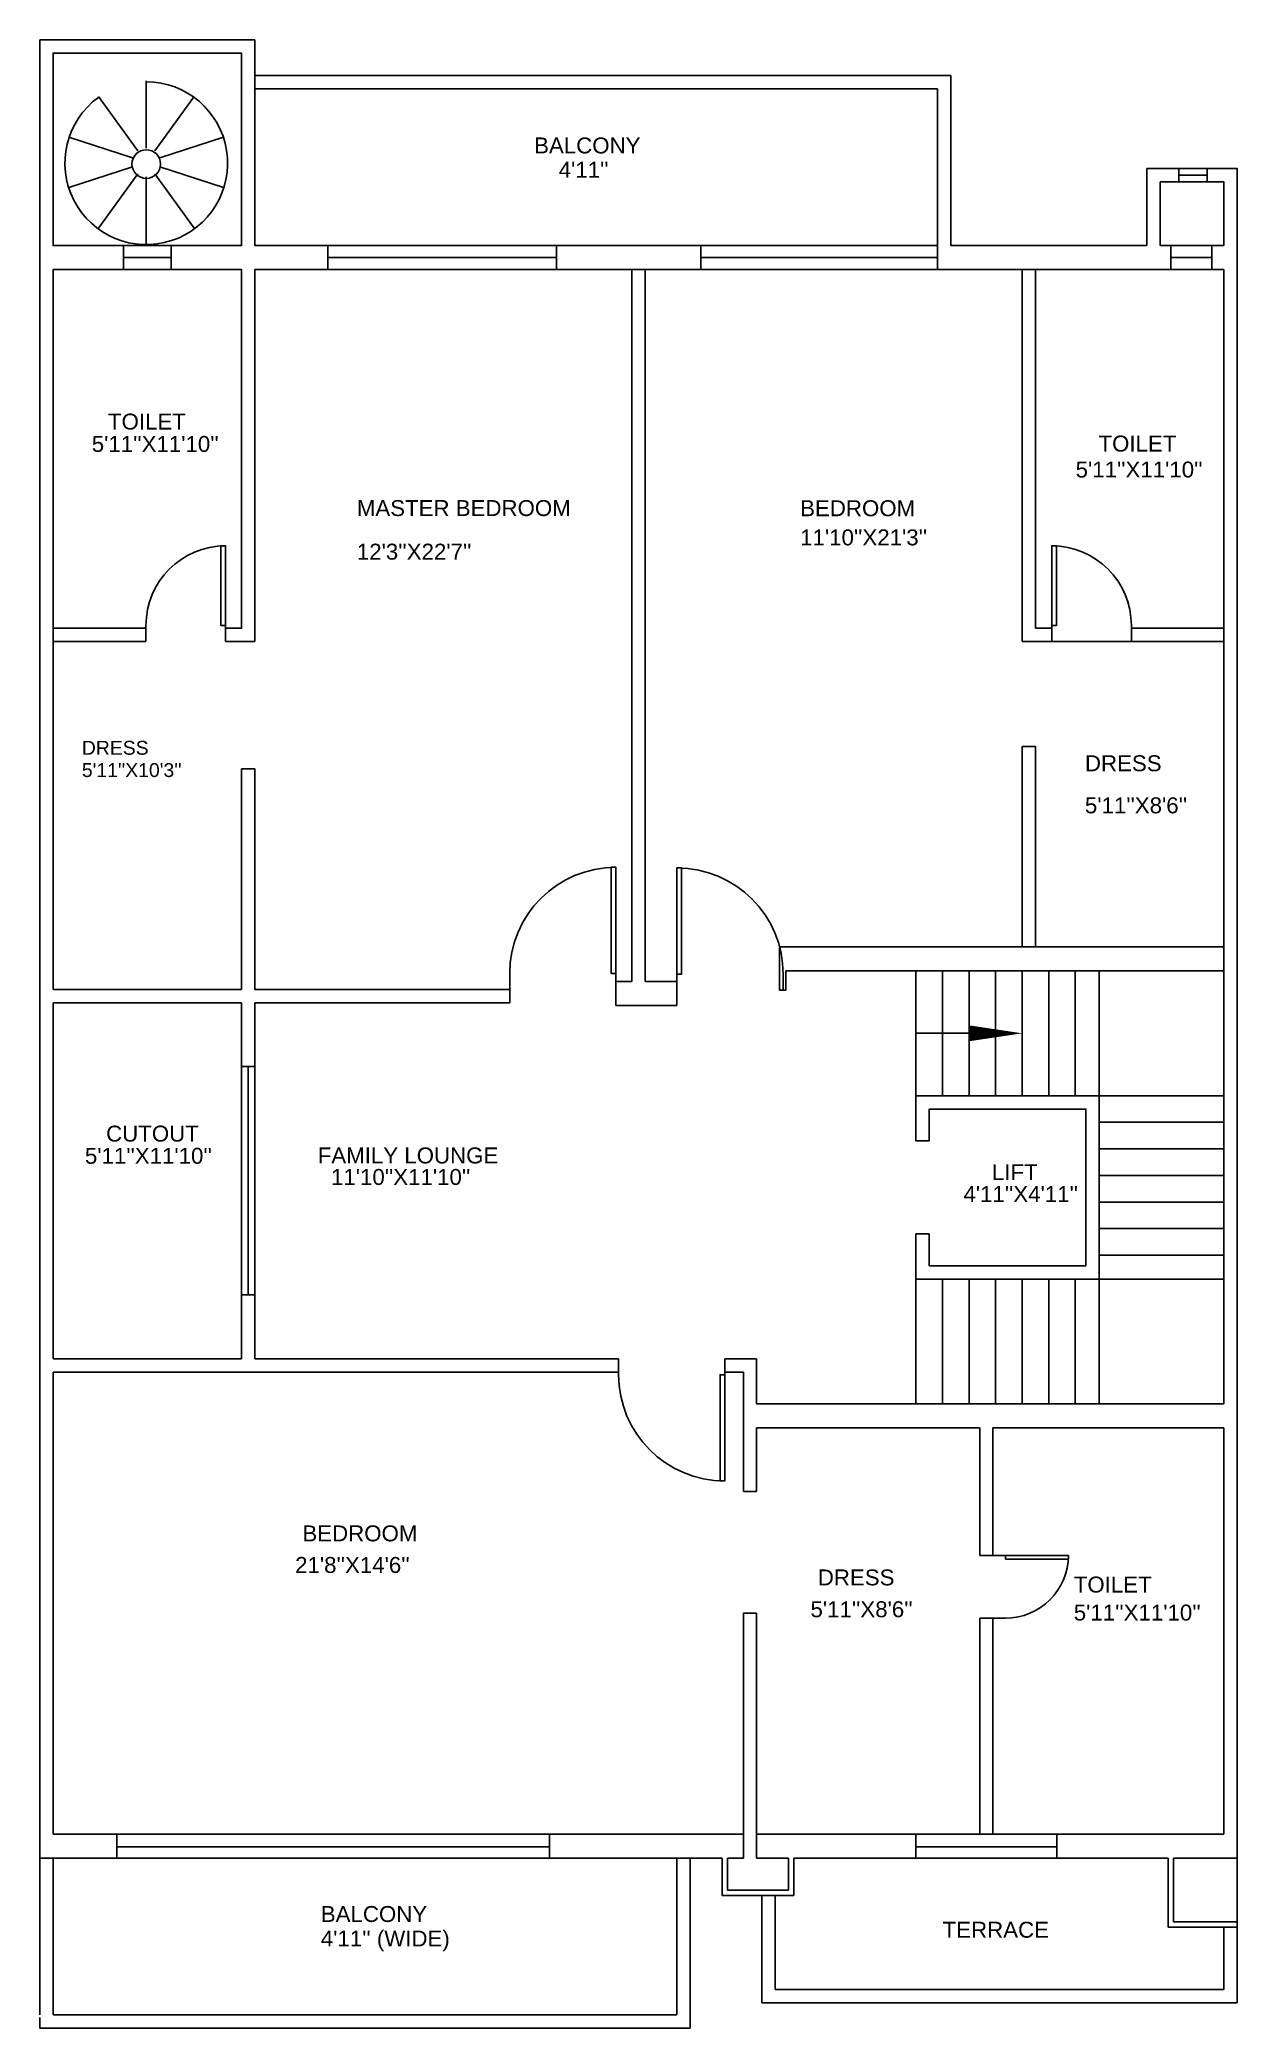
# Model space of a CAD drawing. Header units: inches. Extents: x 13 to 464, y 9 to 757.
import ezdxf

# ---------------------------------------------------------------- set-up
doc = ezdxf.new("R2010")
doc.units = ezdxf.units.IN
doc.header["$MEASUREMENT"] = 0
for name, color, linetype in [('BALCONY', 210, 'Continuous'), ('DOOR', 180, 'Continuous'), ('LIFT', 50, 'Continuous'), ('STAIRS', 100, 'Continuous'), ('TEXT', 130, 'Continuous'), ('WALL', 10, 'Continuous'), ('WINDOW', 42, 'Continuous')]:
    doc.layers.add(name, color=color, linetype=linetype)
doc.styles.get("Standard").update_dxf_attribs({"font": 'arial.ttf'})

# ---------------------------------------------------------------- blocks, each defined once
blk = doc.blocks.new('*U3')
for p, q in [((0, 0), (0, -6)), ((-40, 0), (-40, -6))]:
    blk.add_line(p, q)
blk.add_lwpolyline([(0, 0), (0, 40), (-1.75, 40), (-1.75, 0)], close=True)
blk.add_arc((0, 0), 40, 90, 180)
blk = doc.blocks.new('*U4')
for p, q in [((-30, 0), (-30, -6)), ((0, 0), (0, -6))]:
    blk.add_line(p, q)
blk.add_lwpolyline([(0, 0), (0, 30), (-1.75, 30), (-1.75, 0)], close=True)
blk.add_arc((0, 0), 30, 90, 180)
blk = doc.blocks.new('*U6')
blk.add_line((0, -12.62), (0, 12.62))
blk = doc.blocks.new('*U7')
at = {"layer": 'STAIRS', "color": 0, "linetype": 'ByBlock', "lineweight": -2, "transparency": 16777216}
for p, rotation in [((56.92, 81.12), 35.99999999999999), ((78.1, 81.12), 324.0000000000001), ((50.38, 72.11), 72), ((84.64, 72.11), 288), ((50.38, 60.98), 108), ((56.92, 51.98), 144), ((67.51, 48.54), 180), ((78.1, 51.98), 216), ((84.64, 60.98), 252)]:
    blk.add_blockref('*U6', p, dxfattribs=dict(at, rotation=rotation))
blk.add_blockref('*U6', (67.51, 84.56), dxfattribs=at)
blk = doc.blocks.new('*U5')
for p, q in [((0, 0), (0, -6)), ((30, 0), (30, -6))]:
    blk.add_line(p, q)
blk.add_lwpolyline([(0, 0), (0, 30), (1.75, 30), (1.75, 0)], close=True)
blk.add_arc((0, 0), 30, 0, 90)
blk = doc.blocks.new('*U2')
for p, q in [((-40, 0), (-40, 6)), ((0, 0), (0, 6))]:
    blk.add_line(p, q)
blk.add_lwpolyline([(0, 0), (0, -40), (-1.75, -40), (-1.75, 0)], close=True)
blk.add_arc((0, 0), 40, 180, 270)

msp = doc.modelspace()

# ---------------------------------------------------------------- linework, layer by layer
for p, q in [((452.86, 708.53), (452.86, 703.53)), ((44.73, 670.53), (44.73, 675.53)), ((62.73, 670.53), (62.73, 679.53)), ((62.73, 670.53), (62.73, 675.53)), ((121.7, 679.53), (121.7, 670.53)), ((207.79, 679.53), (207.79, 670.53)), ((262.23, 679.53), (262.23, 670.53)), ((351.32, 679.53), (351.32, 670.53)), ((439.27, 679.53), (439.27, 670.53)), ((454.6, 679.53), (454.6, 670.53)), ((83.23, 535.53), (89.23, 535.53)), ((83.23, 535.53), (83.23, 530.53)), ((18.23, 530.53), (53.23, 530.53)), ((459.23, 423.53), (459.23, 260.53)), ((89.23, 260.53), (18.23, 260.53)), ((271.23, 260.53), (271.23, 255.53)), ((283.23, 234.53), (283.23, 232.53)), ((278.23, 164.82), (278.23, 164.82)), ((372.23, 81.53), (372.23, 153.53)), ((205.23, 72.53), (205.23, 81.53)), ((367.23, 81.53), (343.23, 81.53)), ((372.23, 81.53), (396.23, 81.53)), ((396.23, 81.53), (396.23, 72.53)), ((464.23, 72.53), (462.23, 72.53))]:
    msp.add_line(p, q)
msp.add_lwpolyline([(44.73, 670.53), (44.73, 670.53), (44.73, 679.53), (44.73, 679.53)], close=True)
at = {"layer": 'BALCONY'}
for p, q in [((356.32, 743.53), (94.23, 743.53)), ((94.23, 738.53), (351.32, 738.53)), ((351.32, 679.53), (351.32, 738.53)), ((356.32, 679.53), (356.32, 738.53)), ((13.23, 13.53), (13.23, 72.53)), ((18.23, 13.53), (18.23, 72.53)), ((253.23, 72.53), (253.23, 13.53)), ((258.23, 72.53), (258.23, 8.53)), ((285.23, 58.53), (285.23, 18.05)), ((290.23, 58.53), (290.23, 23.05)), ((459.23, 46.53), (459.23, 23.05)), ((464.23, 48.53), (464.23, 18.05)), ((290.23, 23.05), (459.23, 23.05)), ((285.23, 18.05), (464.23, 18.05)), ((13.23, 12.53), (13.23, 8.53)), ((18.23, 8.53), (13.23, 8.53)), ((253.23, 13.53), (18.23, 13.53)), ((258.23, 8.53), (18.23, 8.53))]:
    msp.add_line(p, q, dxfattribs=at)
at = {"layer": 'LIFT'}
for p, q in [((348.23, 354.53), (348.23, 342.53)), ((348.23, 342.53), (343.23, 342.53)), ((348.23, 307.53), (343.23, 307.53)), ((348.23, 295.53), (348.23, 307.53))]:
    msp.add_line(p, q, dxfattribs=at)
for points in [[(343.23, 342.53), (343.23, 359.53), (412.23, 359.53), (412.23, 290.53), (343.23, 290.53), (343.23, 307.53)], [(348.23, 342.53), (348.23, 354.53), (407.23, 354.53), (407.23, 295.53), (348.23, 295.53), (348.23, 307.53)]]:
    msp.add_lwpolyline(points, dxfattribs=at)
at = {"layer": 'STAIRS'}
for p, q in [((343.23, 359.53), (343.23, 406.53)), ((353.23, 359.53), (353.23, 406.53)), ((363.23, 359.53), (363.23, 406.53)), ((373.23, 359.53), (373.23, 406.53)), ((383.23, 359.53), (383.23, 406.53)), ((393.23, 359.53), (393.23, 406.53)), ((403.23, 359.53), (403.23, 406.53)), ((412.23, 359.53), (412.23, 406.53)), ((363.23, 383.03), (343.23, 383.03)), ((412.23, 359.53), (459.23, 359.53)), ((412.23, 349.53), (459.23, 349.53)), ((412.23, 339.53), (459.23, 339.53)), ((412.23, 329.53), (459.23, 329.53)), ((412.23, 319.53), (459.23, 319.53)), ((412.23, 309.53), (459.23, 309.53)), ((412.23, 299.53), (459.23, 299.53)), ((343.23, 290.53), (343.23, 243.53)), ((353.23, 290.53), (353.23, 243.53)), ((363.23, 290.53), (363.23, 243.53)), ((373.23, 290.53), (373.23, 243.53)), ((383.23, 290.53), (383.23, 243.53)), ((393.23, 290.53), (393.23, 243.53)), ((403.23, 290.53), (403.23, 243.53)), ((412.23, 290.53), (459.23, 290.53)), ((412.23, 290.53), (412.23, 243.53))]:
    msp.add_line(p, q, dxfattribs=at)
msp.add_lwpolyline([(383.23, 383.03, 0, 6, 0), (363.23, 383.03, 6, 6, 0)], format="xyseb", dxfattribs=at)
msp.add_circle((53.35, 710.24), 5.39, dxfattribs=at)
msp.add_arc((53.35, 710.55), 30.64, 126, 90, dxfattribs=at)
at = {"layer": 'WALL'}
for p, q in [((89.23, 757.02), (13.23, 757.02)), ((13.23, 757.02), (13.23, 734.53)), ((13.23, 72.53), (13.23, 757.02)), ((94.23, 757.02), (89.23, 757.02)), ((94.23, 743.53), (94.23, 757.02)), ((356.32, 738.53), (356.32, 743.53)), ((13.23, 734.53), (13.23, 679.53)), ((94.23, 679.53), (121.7, 679.53)), ((207.79, 679.53), (262.23, 679.53)), ((356.32, 679.53), (430.23, 679.53)), ((435.23, 679.53), (459.23, 679.53)), ((464.23, 679.53), (464.23, 72.53)), ((18.23, 399.53), (18.23, 670.53)), ((18.23, 399.53), (18.23, 670.53)), ((18.23, 670.53), (89.23, 670.53)), ((89.23, 535.53), (89.23, 670.53)), ((89.23, 535.53), (89.23, 670.53)), ((94.23, 530.53), (94.23, 670.53)), ((94.23, 530.53), (94.23, 670.53)), ((94.23, 670.53), (94.23, 530.53)), ((94.23, 670.53), (121.7, 670.53)), ((207.79, 670.53), (262.23, 670.53)), ((236.23, 402.53), (236.23, 670.53)), ((241.23, 428.53), (241.23, 670.53)), ((241.23, 415.53), (241.23, 670.53)), ((241.23, 670.53), (241.23, 530.53)), ((351.32, 670.53), (439.27, 670.53)), ((383.23, 530.53), (383.23, 670.53)), ((383.23, 670.53), (383.23, 530.53)), ((388.23, 670.53), (388.23, 535.53)), ((454.6, 670.53), (459.23, 670.53)), ((459.23, 670.53), (459.23, 415.53)), ((459.23, 670.53), (459.23, 243.53)), ((18.23, 535.53), (53.23, 535.53)), ((89.23, 535.53), (83.23, 535.53)), ((388.23, 535.53), (394.36, 535.53)), ((424.37, 535.53), (459.23, 535.53)), ((53.23, 530.53), (18.23, 530.53)), ((83.23, 530.53), (94.23, 530.53)), ((383.23, 530.53), (388.23, 530.53)), ((388.23, 530.53), (459.23, 530.53)), ((383.23, 415.53), (383.23, 491.02)), ((383.23, 491.02), (388.23, 491.02)), ((388.23, 491.02), (388.23, 415.53)), ((89.23, 399.53), (89.23, 482.57)), ((89.23, 402.53), (89.23, 482.57)), ((94.23, 482.57), (89.23, 482.57)), ((94.23, 399.53), (94.23, 482.57)), ((94.23, 402.53), (94.23, 482.57)), ((241.23, 402.53), (241.23, 423.53)), ((241.23, 402.53), (241.23, 423.53)), ((291.9, 415.53), (459.23, 415.53)), ((291.9, 415.53), (291.9, 399.27)), ((294.23, 406.53), (459.23, 406.53)), ((294.23, 399.29), (294.23, 406.53)), ((18.23, 399.53), (89.23, 399.53)), ((94.23, 399.53), (190.23, 399.53)), ((190.23, 399.53), (190.23, 394.53)), ((236.23, 402.53), (230.23, 402.53)), ((230.23, 402.53), (230.23, 393.53)), ((241.23, 402.53), (253.23, 402.53)), ((253.23, 402.53), (253.23, 393.53)), ((291.9, 399.27), (294.23, 399.29)), ((13.23, 260.53), (13.23, 394.53)), ((18.23, 260.53), (18.23, 394.53)), ((18.23, 260.53), (18.23, 394.53)), ((18.23, 394.53), (89.23, 394.53)), ((89.23, 370.53), (89.23, 394.53)), ((94.23, 370.53), (94.23, 394.53)), ((94.23, 394.53), (190.23, 394.53)), ((94.23, 394.53), (94.23, 370.53)), ((236.23, 393.53), (230.23, 393.53)), ((236.23, 393.53), (253.23, 393.53)), ((89.23, 260.53), (89.23, 284.53)), ((94.23, 260.53), (94.23, 284.53)), ((94.23, 260.53), (94.23, 284.53)), ((94.23, 260.53), (94.23, 272.53)), ((13.23, 72.53), (13.23, 255.53)), ((89.23, 260.53), (18.23, 260.53)), ((18.23, 81.53), (18.23, 255.53)), ((18.23, 81.53), (18.23, 255.53)), ((231.23, 255.53), (18.23, 255.53)), ((94.23, 255.53), (18.23, 255.53)), ((231.23, 260.53), (94.23, 260.53)), ((283.23, 260.53), (271.23, 260.53)), ((283.23, 260.53), (271.23, 260.53)), ((271.23, 255.53), (278.23, 255.53)), ((278.23, 210.53), (278.23, 255.53)), ((283.23, 243.53), (283.23, 260.53)), ((343.23, 243.53), (283.23, 243.53)), ((343.23, 243.53), (459.23, 243.53)), ((283.23, 210.53), (283.23, 234.53)), ((343.23, 234.53), (283.23, 234.53)), ((283.23, 234.53), (283.23, 222.53)), ((283.23, 234.53), (283.23, 210.53)), ((343.23, 234.53), (367.23, 234.53)), ((367.23, 186.53), (367.23, 234.53)), ((372.23, 186.53), (372.23, 234.53)), ((372.23, 234.53), (459.23, 234.53)), ((372.23, 234.53), (372.23, 198.53)), ((372.23, 234.53), (372.23, 186.53)), ((459.23, 234.53), (459.23, 81.53)), ((283.23, 210.53), (278.23, 210.53)), ((372.23, 186.53), (367.23, 186.53)), ((278.23, 81.53), (278.23, 164.82)), ((278.23, 164.82), (283.23, 164.82)), ((283.23, 81.53), (283.23, 164.82)), ((283.23, 81.53), (283.23, 164.82)), ((367.23, 153.53), (367.23, 162.87)), ((367.23, 162.87), (372.23, 162.87)), ((372.23, 162.87), (372.23, 153.53)), ((367.23, 81.53), (367.23, 153.53)), ((372.23, 81.53), (372.23, 153.53)), ((283.23, 81.53), (283.23, 141.53)), ((94.23, 81.53), (18.23, 81.53)), ((205.23, 81.53), (278.23, 81.53)), ((278.23, 81.53), (278.23, 72.53)), ((283.23, 81.53), (283.23, 72.53)), ((283.23, 81.53), (343.23, 81.53)), ((372.23, 81.53), (459.23, 81.53)), ((18.23, 72.53), (13.23, 72.53)), ((253.23, 72.53), (18.23, 72.53)), ((18.23, 72.53), (42.23, 72.53)), ((253.23, 72.53), (205.23, 72.53)), ((253.23, 72.53), (258.23, 72.53)), ((270.23, 72.53), (258.23, 72.53)), ((270.23, 72.53), (266.23, 72.53)), ((270.23, 72.53), (270.23, 58.53)), ((278.23, 72.53), (272.23, 72.53)), ((278.23, 72.53), (272.23, 72.53)), ((278.23, 72.53), (272.23, 72.53)), ((272.23, 72.53), (272.23, 60.53)), ((283.23, 72.53), (295.23, 72.53)), ((283.23, 72.53), (295.23, 72.53)), ((283.23, 72.53), (295.23, 72.53)), ((295.23, 72.53), (295.23, 60.53)), ((297.23, 72.53), (297.23, 58.53)), ((297.23, 72.53), (343.23, 72.53)), ((396.23, 72.53), (438.23, 72.53)), ((438.23, 72.53), (438.23, 46.53)), ((464.23, 72.53), (440.23, 72.53)), ((440.23, 72.53), (440.23, 48.53)), ((464.23, 48.53), (464.23, 72.53)), ((295.23, 60.53), (272.23, 60.53)), ((297.23, 58.53), (284.08, 58.53)), ((438.23, 46.53), (464.23, 46.53)), ((440.23, 48.53), (464.23, 48.53))]:
    msp.add_line(p, q, dxfattribs=at)
msp.add_lwpolyline([(89.23, 734.53), (89.23, 750.08), (89.23, 752.02), (18.23, 752.02), (18.23, 734.53), (18.23, 679.53), (89.23, 679.53)], close=True, dxfattribs=at)
for points in [[(94.23, 743.53), (94.23, 734.53), (94.23, 679.53)], [(464.23, 679.53), (464.23, 708.53), (430.23, 708.53), (430.23, 679.53)], [(459.23, 679.53), (459.23, 703.53), (435.23, 703.53), (435.23, 679.53)], [(53.23, 535.53), (18.23, 535.53), (18.23, 670.53), (89.23, 670.53), (89.23, 535.53), (83.23, 535.53)], [(270.23, 58.53), (290.23, 58.53)]]:
    msp.add_lwpolyline(points, dxfattribs=at)
at = {"layer": 'WINDOW'}
for p, q in [((442.28, 708.53), (442.28, 703.53)), ((442.28, 708.53), (452.86, 708.53)), ((442.28, 706.03), (452.86, 706.03)), ((452.86, 708.53), (452.86, 703.53)), ((452.86, 703.53), (442.28, 703.53)), ((44.73, 679.53), (62.73, 679.53)), ((44.73, 670.53), (44.73, 679.53)), ((44.73, 675.03), (62.73, 675.03)), ((62.73, 679.53), (62.73, 670.53)), ((207.79, 679.53), (121.7, 679.53)), ((121.7, 679.53), (121.7, 670.53)), ((121.7, 675.03), (207.79, 675.03)), ((207.79, 670.53), (207.79, 679.53)), ((262.23, 679.53), (262.23, 670.53)), ((351.32, 679.53), (262.23, 679.53)), ((262.23, 675.03), (351.32, 675.03)), ((351.32, 670.53), (351.32, 679.53)), ((439.27, 679.53), (439.27, 670.53)), ((454.6, 679.53), (439.27, 679.53)), ((439.27, 675.03), (454.6, 675.03)), ((454.6, 670.53), (454.6, 679.53)), ((62.73, 670.53), (44.73, 670.53)), ((121.7, 670.53), (207.79, 670.53)), ((262.23, 670.53), (351.32, 670.53)), ((439.27, 670.53), (454.6, 670.53)), ((94.23, 370.53), (89.23, 370.53)), ((89.23, 370.53), (89.23, 284.53)), ((91.73, 370.53), (91.73, 284.53)), ((94.23, 370.53), (94.23, 284.53)), ((94.23, 284.53), (89.23, 284.53)), ((42.23, 72.53), (42.23, 81.53)), ((42.23, 81.53), (205.23, 81.53)), ((42.23, 76.81), (205.23, 76.81)), ((205.23, 81.53), (205.23, 72.53)), ((343.23, 81.53), (343.23, 72.53)), ((343.23, 81.53), (396.23, 81.53)), ((343.23, 76.85), (396.23, 76.85)), ((396.23, 81.53), (396.23, 72.53)), ((205.23, 72.53), (42.23, 72.53)), ((396.23, 72.53), (343.23, 72.53))]:
    msp.add_line(p, q, dxfattribs=at)

# ---------------------------------------------------------------- block references
at = {"layer": 'DOOR'}
for name, p in [('*U4', (83.23, 536.53)), ('*U3', (230.23, 405.53)), ('*U2', (271.23, 254.53))]:
    msp.add_blockref(name, p, dxfattribs=at)
at = {"layer": 'DOOR', "xscale": -1}
for name, p in [('*U4', (394.36, 536.53)), ('*U3', (253.23, 405.28))]:
    msp.add_blockref(name, p, dxfattribs=at)
at = {"layer": 'DOOR', "xscale": 0.7884726524387862, "yscale": 0.7884726524387862, "zscale": 0.7884726524387862, "rotation": 270}
msp.add_blockref('*U5', (376.97, 186.53), dxfattribs=at)
at = {"layer": 'STAIRS'}
msp.add_blockref('*U7', (-14.16, 644.32), dxfattribs=at)

# ---------------------------------------------------------------- texts
at = {"layer": 'TEXT'}
for s, height, p in [('BALCONY', 6, (199.43, 714.23)), ("4'11''", 6, (208.67, 705.09)), ('TOILET', 6, (38.93, 610.29)), ("5'11''X11'10''", 6, (32.83, 601.88)), ('TOILET', 6, (411.97, 602.02)), ("5'11''X11'10''", 6, (403.36, 592.25)), ('MASTER BEDROOM', 6, (132.66, 577.74)), ('BEDROOM', 6, (299.62, 577.68)), ("11'10''X21'3''", 6, (299.62, 566.7)), ("12'3''X22'7''", 6, (132.66, 561.33)), ('DRESS', 5.224, (29.09, 487.89)), ('DRESS', 6, (406.87, 481.68)), ("5'11''X10'3''", 5.224, (29.09, 479.5)), ("5'11''X8'6''", 6, (406.87, 465.84)), ('CUTOUT', 6, (38.22, 342.28)), ("5'11''X11'10''", 6, (30.25, 333.92)), ('FAMILY LOUNGE', 6, (117.94, 334.05)), ("11'10''X11'10''", 6, (122.93, 325.95)), ('LIFT', 6, (371.84, 327.77)), ("4'11''X4'11''", 6, (361.12, 319.54)), ('BEDROOM', 6, (112.16, 191.8)), ("21'8''X14'6''", 6, (109.42, 179.91)), ('DRESS', 6, (306.26, 175.22)), ('TOILET', 6, (402.67, 172.53)), ("5'11''X8'6''", 6, (303.51, 163.23)), ("5'11''X11'10''", 6, (402.67, 161.99)), ('BALCONY', 6, (119.09, 48.52)), ("4'11'' (WIDE)", 6, (119.09, 39.3)), ('TERRACE', 6, (353.28, 42.6))]:
    msp.add_text(s, height=height, dxfattribs=at).set_placement(p)

doc.saveas('drawing.dxf')
